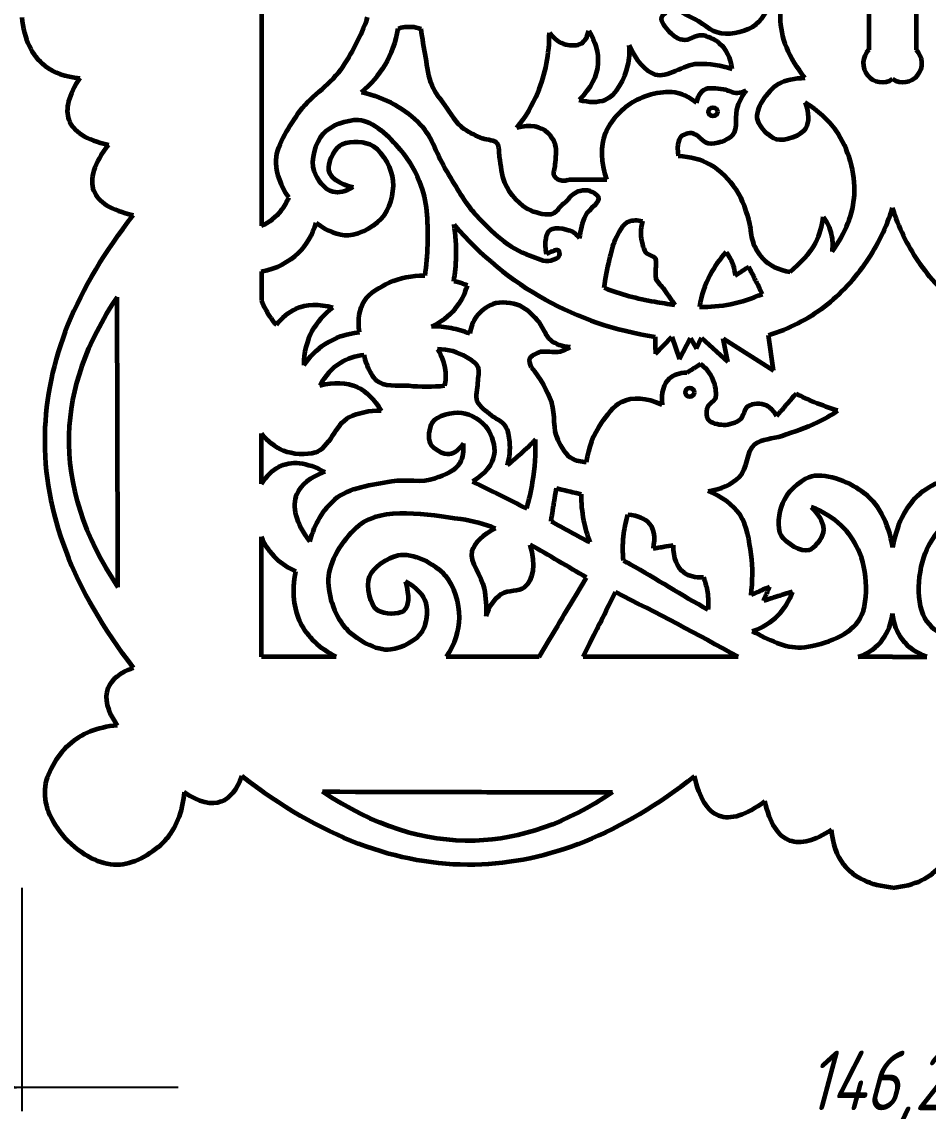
# Model space of a CAD drawing. Header units: millimetres. Extents: x -179 to 215, y -4 to 414.
# Drawn here: x 44.2 to 120.3, y -1.4 to 90.2 of the extents above; entities that cross this region are included whole.
import ezdxf

# ---------------------------------------------------------------- set-up
doc = ezdxf.new("R2010")
doc.units = ezdxf.units.MM
doc.linetypes.add('K5LT32774', pattern=[0])
doc.linetypes.add('K5LT_THIN', pattern=[0])
doc.styles.add('KDIMTEXTSTYLE', font='GOST_AU.SHX', dxfattribs={"width": 0.96, "oblique": 15, "height": 5})
doc.dimstyles.new('KDIMSTYLE (1.00)', dxfattribs={"dimtxt": 5, "dimasz": 1, "dimexe": 2, "dimexo": 0, "dimgap": 1, "dimtad": 1, "dimtxsty": 'KDIMTEXTSTYLE', "dimsah": 1, "dimcen": 0, "dimdle": 1, "dimadec": 0, "dimazin": 0, "dimtfac": 0.667, "dimtmove": 0, "dimatfit": 3, "dimfxl": 1, "dimtvp": 1, "dimtolj": 1, "dimtzin": 0, "dimarcsym": 0})

# ---------------------------------------------------------------- blocks, each defined once
blk = doc.blocks.new('KDIMARROW_01')
blk.add_hatch(color=0).paths.add_polyline_path([(0, 0), (-5, 0.658), (-4.5, 0), (-5, -0.658)])
at = {"color": 0, "linetype": 'K5LT_THIN', "lineweight": 18}
for p, q in [((-4.5, 0), (-5, 0.658)), ((-5, 0.658), (0, 0)), ((0, 0), (-5, -0.658)), ((-5, -0.658), (-4.5, 0)), ((0, 0), (-1, 0))]:
    blk.add_line(p, q, dxfattribs=at)

msp = doc.modelspace()

# ---------------------------------------------------------------- linework, layer by layer
at = {"color": 30, "linetype": 'K5LT32774', "lineweight": 60, "true_color": 0xff8000}
for p, q in [((64.299, 108.087), (64.299, 73.018)), ((115.299, 93.307), (115.299, 87.797)), ((119.299, 87.797), (119.299, 93.307)), ((64.299, 69.172), (64.299, 66.739)), ((97.383, 62.259), (98.763, 63.706)), ((98.763, 63.706), (99.408, 61.813)), ((99.408, 61.813), (100.336, 63.585)), ((100.336, 63.585), (100.82, 62.71)), ((100.82, 62.71), (101.251, 63.613)), ((101.251, 63.613), (103.457, 61.579)), ((103.457, 61.579), (103.076, 63.543)), ((103.076, 63.543), (107.294, 60.858)), ((107.294, 60.858), (106.872, 63.828)), ((64.299, 51.344), (64.299, 55.582)), ((64.299, 36.8), (64.299, 46.882)), ((70.554, 36.8), (64.299, 36.8)), ((87.605, 36.8), (79.817, 36.8)), ((104.328, 36.8), (91.314, 36.8)), ((117.299, 36.8), (114.414, 36.8)), ((117.299, 36.8), (120.183, 36.8))]:
    msp.add_line(p, q, dxfattribs=at)
for centre in [(102.216, 82.596), (100.269, 59.029)]:
    msp.add_circle(centre, 0.375, dxfattribs=at)
for centre, start, end in [((116.421, 86.675), 135, 303.5549), ((118.176, 86.675), 236.4451, 45)]:
    msp.add_arc(centre, 1.587, start, end, dxfattribs=at)
for points, knots in [([(109.926, 95.662), (108.548, 93.959), (107.86, 92.255), (107.86, 90.552), (107.86, 88.849), (108.548, 87.146), (109.926, 85.443)], [0, 0, 0, 0, 1, 1, 1, 2, 2, 2, 2]), ([(103.837, 86.207), (103.7, 87.149), (103.344, 87.861), (102.769, 88.344), (102.366, 88.682), (101.764, 88.978), (101.238, 89.02), (100.73, 89.061), (100.159, 88.529), (99.671, 88.629), (99.295, 88.705), (98.884, 88.985), (98.603, 89.27), (98.276, 89.601), (97.799, 90.188), (97.926, 90.552), (98.01, 90.793), (98.38, 91.089), (98.638, 91.192), (99.14, 91.393), (99.816, 90.797), (100.383, 90.552), (101.259, 90.175), (102.028, 89.314), (102.912, 89.198), (103.84, 89.077), (105.122, 89.363), (105.832, 89.946), (106.482, 90.48), (106.911, 91.294), (107.119, 92.388)], [0, 0, 0, 0, 1, 1, 1, 2, 2, 2, 3, 3, 3, 4, 4, 4, 5, 5, 5, 6, 6, 6, 7, 7, 7, 8, 8, 8, 9, 9, 9, 10, 10, 10, 10]), ([(44.163, 90.552), (44.346, 88.68), (44.989, 87.318), (46.092, 86.467), (46.854, 85.879), (47.836, 85.534), (49.036, 85.432)], [0, 0, 0, 0, 1, 1, 1, 2, 2, 2, 2]), ([(66.588, 75.411), (65.923, 76.374), (65.567, 77.329), (65.52, 78.274), (65.451, 79.676), (66.541, 81.175), (67.358, 82.419), (68.289, 83.837), (69.96, 84.748), (70.947, 86.136), (71.895, 87.47), (72.65, 88.942), (73.212, 90.552)], [0, 0, 0, 0, 1, 1, 1, 2, 2, 2, 3, 3, 3, 4, 4, 4, 4]), ([(75.776, 89.593), (76.145, 89.715), (76.511, 89.764), (76.874, 89.742), (77.152, 89.725), (77.429, 89.665), (77.705, 89.564)], [0, 0, 0, 0, 1, 1, 1, 2, 2, 2, 2]), ([(72.704, 84.258), (73.515, 84.928), (74.173, 85.688), (74.678, 86.537), (75.222, 87.452), (75.588, 88.471), (75.776, 89.593)], [0, 0, 0, 0, 1, 1, 1, 2, 2, 2, 2]), ([(89.924, 75.077), (89.835, 75.007), (89.747, 74.934), (89.664, 74.875), (89.335, 74.641), (89.113, 74.189), (88.773, 74.044), (88.265, 73.826), (87.5, 74.071), (86.963, 74.281), (86.013, 74.653), (85.168, 75.682), (84.738, 76.626), (84.44, 77.28), (84.422, 78.086), (84.293, 78.821), (84.228, 79.187), (84.306, 79.664), (84.115, 79.919), (83.886, 80.224), (83.275, 80.195), (82.868, 80.365), (82.338, 80.586), (81.778, 80.803), (81.325, 81.136), (80.643, 81.637), (80.197, 82.452), (79.693, 83.154), (79.314, 83.681), (78.886, 84.202), (78.625, 84.786), (78.299, 85.515), (78.244, 86.364), (78.091, 87.16), (77.937, 87.957), (77.809, 88.758), (77.705, 89.564)], [0, 0, 0, 0, 1, 1, 1, 2, 2, 2, 3, 3, 3, 4, 4, 4, 5, 5, 5, 6, 6, 6, 7, 7, 7, 8, 8, 8, 9, 9, 9, 10, 10, 10, 11, 11, 11, 12, 12, 12, 12]), ([(85.753, 81.248), (86.487, 82.181), (87.072, 83.17), (87.509, 84.216), (88.16, 85.773), (88.481, 87.454), (88.473, 89.26)], [0, 0, 0, 0, 1, 1, 1, 2, 2, 2, 2]), ([(88.473, 89.26), (88.873, 88.707), (89.335, 88.369), (89.858, 88.246), (90.259, 88.153), (90.844, 88.134), (91.169, 88.345), (91.473, 88.543), (91.679, 88.898), (91.787, 89.409)], [0, 0, 0, 0, 1, 1, 1, 2, 2, 2, 3, 3, 3, 3]), ([(91.787, 89.409), (92.351, 88.464), (92.605, 87.552), (92.549, 86.67), (92.481, 85.603), (91.959, 84.582), (90.982, 83.608)], [0, 0, 0, 0, 1, 1, 1, 2, 2, 2, 2]), ([(90.982, 83.608), (91.831, 83.375), (92.555, 83.375), (93.155, 83.608), (94.112, 83.978), (94.817, 85.402), (95.077, 86.492), (95.206, 87.03), (95.242, 87.6), (95.184, 88.201)], [0, 0, 0, 0, 1, 1, 1, 2, 2, 2, 3, 3, 3, 3]), ([(95.184, 88.201), (95.75, 86.874), (96.474, 86.055), (97.357, 85.744), (98.353, 85.393), (99.741, 86.605), (100.953, 86.634), (101.907, 86.658), (102.868, 86.515), (103.837, 86.207)], [0, 0, 0, 0, 1, 1, 1, 2, 2, 2, 3, 3, 3, 3]), ([(49.036, 85.432), (48.09, 84.011), (47.782, 82.842), (48.113, 81.925), (48.472, 80.932), (49.58, 80.235), (51.436, 79.833)], [0, 0, 0, 0, 1, 1, 1, 2, 2, 2, 2]), ([(109.962, 83.377), (110.286, 82.441), (110.298, 81.717), (109.997, 81.205), (109.634, 80.586), (108.247, 80.083), (107.54, 80.279), (106.937, 80.446), (106.15, 81.305), (105.975, 81.884), (105.7, 82.794), (106.794, 84.388), (107.718, 84.944), (108.312, 85.302), (109.113, 85.431), (109.926, 85.443)], [0, 0, 0, 0, 1, 1, 1, 2, 2, 2, 3, 3, 3, 4, 4, 4, 5, 5, 5, 5]), ([(72.704, 84.258), (74.744, 83.753), (76.384, 82.846), (77.626, 81.537), (78.628, 80.481), (79.057, 78.867), (79.851, 77.581), (80.632, 76.316), (81.354, 74.961), (82.345, 73.88), (83.59, 72.52), (85.095, 71.115), (86.837, 70.521), (87.402, 70.328), (88.067, 69.939), (88.609, 70.109), (88.86, 70.187), (89.283, 70.307), (89.331, 70.541), (89.353, 70.652), (89.335, 70.862), (89.269, 70.933), (89.175, 71.032), (88.888, 70.925), (88.712, 70.871), (88.545, 70.819), (88.387, 70.737), (88.238, 70.624)], [0, 0, 0, 0, 1, 1, 1, 2, 2, 2, 3, 3, 3, 4, 4, 4, 5, 5, 5, 6, 6, 6, 7, 7, 7, 8, 8, 8, 9, 9, 9, 9]), ([(93.298, 76.9), (92.797, 78.372), (92.763, 79.671), (93.195, 80.797), (93.603, 81.856), (94.648, 82.955), (95.657, 83.515), (96.715, 84.101), (98.289, 84.511), (99.451, 84.13), (99.93, 83.973), (100.392, 83.717), (100.836, 83.361)], [0, 0, 0, 0, 1, 1, 1, 2, 2, 2, 3, 3, 3, 4, 4, 4, 4]), ([(104.989, 84.386), (104.691, 83.962), (104.452, 83.518), (104.272, 83.053), (103.981, 82.303), (104.333, 81.164), (103.861, 80.643), (103.442, 80.18), (102.454, 79.808), (101.81, 79.925), (101.326, 80.014), (100.943, 80.782), (100.426, 80.797), (100.229, 80.803), (99.978, 80.77), (99.81, 80.694), (99.308, 80.468), (99.137, 79.87), (99.298, 78.9)], [0, 0, 0, 0, 1, 1, 1, 2, 2, 2, 3, 3, 3, 4, 4, 4, 5, 5, 5, 6, 6, 6, 6]), ([(100.836, 83.361), (100.951, 83.869), (101.157, 84.228), (101.451, 84.438), (101.841, 84.716), (102.555, 84.561), (103.092, 84.489), (103.491, 84.435), (103.88, 84.151), (104.272, 84.181), (104.511, 84.2), (104.751, 84.268), (104.989, 84.386)], [0, 0, 0, 0, 1, 1, 1, 2, 2, 2, 3, 3, 3, 4, 4, 4, 4]), ([(112.219, 70.856), (113.371, 72.43), (113.996, 74.027), (114.092, 75.65), (114.197, 77.402), (113.594, 79.534), (112.561, 80.991), (111.905, 81.917), (111.039, 82.712), (109.962, 83.377)], [0, 0, 0, 0, 1, 1, 1, 2, 2, 2, 3, 3, 3, 3]), ([(71.994, 76.258), (71.348, 75.886), (70.778, 75.755), (70.285, 75.867), (69.625, 76.016), (68.944, 76.955), (68.718, 77.611), (68.408, 78.514), (68.84, 80.027), (69.466, 80.745), (70.084, 81.455), (71.487, 81.954), (72.421, 81.92), (73.69, 81.874), (75.026, 80.489), (75.947, 79.428), (76.698, 78.561), (77.299, 77.447), (77.692, 76.365), (78.246, 74.837), (78.257, 73.068), (78.226, 71.415), (78.21, 70.558), (78.137, 69.7), (78.009, 68.841)], [0, 0, 0, 0, 1, 1, 1, 2, 2, 2, 3, 3, 3, 4, 4, 4, 5, 5, 5, 6, 6, 6, 7, 7, 7, 8, 8, 8, 8]), ([(90.147, 76.911), (89.931, 76.807), (89.728, 76.769), (89.537, 76.797), (89.304, 76.831), (89.006, 77.009), (88.894, 77.193), (88.75, 77.428), (88.952, 77.835), (88.968, 78.157), (88.996, 78.725), (89.152, 79.348), (88.968, 79.863), (88.845, 80.209), (88.608, 80.585), (88.35, 80.828), (87.757, 81.384), (86.892, 81.525), (85.753, 81.248)], [0, 0, 0, 0, 1, 1, 1, 2, 2, 2, 3, 3, 3, 4, 4, 4, 5, 5, 5, 6, 6, 6, 6]), ([(51.436, 79.833), (50.225, 78.242), (49.815, 76.949), (50.205, 75.956), (50.579, 75.005), (51.687, 74.328), (53.528, 73.926)], [0, 0, 0, 0, 1, 1, 1, 2, 2, 2, 2]), ([(68.896, 73.274), (69.826, 72.554), (70.728, 72.207), (71.602, 72.234), (72.651, 72.267), (74.016, 73.085), (74.629, 73.944), (75.213, 74.762), (75.517, 76.197), (75.306, 77.184), (75.096, 78.166), (74.279, 79.499), (73.383, 79.855), (72.684, 80.133), (71.399, 80.155), (70.819, 79.712), (70.318, 79.33), (69.801, 78.239), (69.929, 77.683), (70.073, 77.053), (70.762, 76.579), (71.994, 76.258)], [0, 0, 0, 0, 1, 1, 1, 2, 2, 2, 3, 3, 3, 4, 4, 4, 5, 5, 5, 6, 6, 6, 7, 7, 7, 7]), ([(99.298, 78.9), (100.307, 78.849), (101.205, 78.603), (101.991, 78.162), (102.83, 77.692), (103.584, 76.89), (104.128, 76.085), (104.699, 75.24), (105.035, 74.185), (105.285, 73.177), (105.406, 72.691), (105.382, 72.158), (105.552, 71.693), (105.735, 71.193), (106.026, 70.677), (106.383, 70.298), (106.954, 69.695), (107.728, 69.312), (108.707, 69.15)], [0, 0, 0, 0, 1, 1, 1, 2, 2, 2, 3, 3, 3, 4, 4, 4, 5, 5, 5, 6, 6, 6, 6]), ([(91.007, 71.977), (91.108, 72.64), (91.246, 73.305), (91.529, 73.89), (91.797, 74.446), (92.833, 75.03), (92.592, 75.442), (92.483, 75.629), (92.157, 75.854), (91.9, 75.937), (91.639, 76.022), (91.3, 76.004), (91.034, 75.937), (90.603, 75.828), (90.233, 75.541), (89.924, 75.077)], [0, 0, 0, 0, 1, 1, 1, 2, 2, 2, 3, 3, 3, 4, 4, 4, 5, 5, 5, 5]), ([(64.299, 73.018), (64.973, 73.336), (65.523, 73.764), (65.947, 74.3), (66.208, 74.629), (66.422, 74.999), (66.588, 75.411)], [0, 0, 0, 0, 1, 1, 1, 2, 2, 2, 2]), ([(106.872, 63.828), (108.625, 64.385), (110.193, 65.186), (111.578, 66.232), (112.944, 67.264), (114.173, 68.621), (115.139, 70.042), (116.061, 71.4), (116.781, 72.895), (117.299, 74.529)], [0, 0, 0, 0, 1, 1, 1, 2, 2, 2, 3, 3, 3, 3]), ([(127.726, 63.828), (125.973, 64.385), (124.404, 65.186), (123.02, 66.232), (121.653, 67.264), (120.424, 68.621), (119.459, 70.042), (118.537, 71.4), (117.817, 72.895), (117.299, 74.529)], [0, 0, 0, 0, 1, 1, 1, 2, 2, 2, 3, 3, 3, 3]), ([(53.528, 73.926), (48.693, 67.796), (46.215, 61.642), (46.092, 55.466), (45.964, 48.969), (48.443, 42.446), (53.528, 35.898)], [0, 0, 0, 0, 1, 1, 1, 2, 2, 2, 2]), ([(64.299, 69.172), (65.572, 69.443), (66.606, 69.97), (67.4, 70.753), (68.069, 71.412), (68.568, 72.253), (68.896, 73.274)], [0, 0, 0, 0, 1, 1, 1, 2, 2, 2, 2]), ([(93.085, 67.801), (93.184, 68.609), (93.332, 69.404), (93.529, 70.188), (93.672, 70.76), (93.776, 71.365), (94.035, 71.885), (94.312, 72.44), (94.636, 73.198), (95.173, 73.393), (95.489, 73.508), (95.86, 73.516), (96.286, 73.418)], [0, 0, 0, 0, 1, 1, 1, 2, 2, 2, 3, 3, 3, 4, 4, 4, 4]), ([(96.286, 73.418), (96.106, 72.732), (96.106, 72.08), (96.286, 71.464), (96.352, 71.237), (96.418, 70.978), (96.558, 70.797), (96.739, 70.562), (97.21, 70.541), (97.349, 70.302), (97.486, 70.068), (97.386, 69.692), (97.399, 69.387), (97.41, 69.123), (97.355, 68.839), (97.423, 68.596), (97.524, 68.238), (97.887, 67.971), (98.116, 67.656), (98.42, 67.237), (98.719, 66.814), (99.014, 66.388)], [0, 0, 0, 0, 1, 1, 1, 2, 2, 2, 3, 3, 3, 4, 4, 4, 5, 5, 5, 6, 6, 6, 7, 7, 7, 7]), ([(108.707, 69.15), (109.494, 69.897), (110.389, 70.665), (110.859, 71.623), (111.18, 72.278), (111.386, 72.995), (111.477, 73.774)], [0, 0, 0, 0, 1, 1, 1, 2, 2, 2, 2]), ([(111.477, 73.774), (111.801, 73.321), (112.023, 72.843), (112.145, 72.34), (112.259, 71.868), (112.283, 71.373), (112.219, 70.856)], [0, 0, 0, 0, 1, 1, 1, 2, 2, 2, 2]), ([(80.451, 68.351), (80.564, 69.039), (80.63, 69.728), (80.647, 70.418), (80.67, 71.319), (80.61, 72.221), (80.469, 73.125)], [0, 0, 0, 0, 1, 1, 1, 2, 2, 2, 2]), ([(80.469, 73.125), (82.73, 70.5), (85.282, 68.399), (88.125, 66.822), (90.918, 65.272), (93.993, 64.228), (97.348, 63.688)], [0, 0, 0, 0, 1, 1, 1, 2, 2, 2, 2]), ([(88.238, 70.624), (88.062, 71.713), (88.175, 72.403), (88.577, 72.694), (88.978, 72.983), (90.155, 72.755), (90.643, 72.373), (90.769, 72.274), (90.894, 72.136), (91.007, 71.977)], [0, 0, 0, 0, 1, 1, 1, 2, 2, 2, 3, 3, 3, 3]), ([(103.327, 70.803), (102.778, 70.208), (102.323, 69.565), (101.962, 68.874), (101.534, 68.058), (101.238, 67.175), (101.073, 66.225)], [0, 0, 0, 0, 1, 1, 1, 2, 2, 2, 2]), ([(103.327, 70.803), (103.577, 70.469), (103.765, 70.113), (103.891, 69.735), (103.985, 69.45), (104.044, 69.154), (104.069, 68.844)], [0, 0, 0, 0, 1, 1, 1, 2, 2, 2, 2]), ([(72.519, 64.093), (72.369, 65.145), (72.509, 66.019), (72.939, 66.715), (73.361, 67.396), (74.271, 67.894), (75.041, 68.248), (75.937, 68.659), (76.926, 68.857), (78.009, 68.841)], [0, 0, 0, 0, 1, 1, 1, 2, 2, 2, 3, 3, 3, 3]), ([(78.562, 64.572), (79.384, 64.934), (80.054, 65.427), (80.571, 66.049), (81.028, 66.6), (81.366, 67.252), (81.584, 68.007)], [0, 0, 0, 0, 1, 1, 1, 2, 2, 2, 2]), ([(81.584, 68.007), (81.322, 68.122), (81.053, 68.214), (80.777, 68.282), (80.67, 68.308), (80.561, 68.331), (80.451, 68.351)], [0, 0, 0, 0, 1, 1, 1, 2, 2, 2, 2]), ([(93.085, 67.801), (94.466, 67.28), (95.872, 66.896), (97.303, 66.648), (97.863, 66.552), (98.436, 66.461), (99.014, 66.388)], [0, 0, 0, 0, 1, 1, 1, 2, 2, 2, 2]), ([(52.174, 67.034), (49.577, 63.194), (48.224, 59.338), (48.113, 55.466), (47.992, 51.219), (49.366, 46.952), (52.236, 42.667)], [0, 0, 0, 0, 1, 1, 1, 2, 2, 2, 2]), ([(101.073, 66.225), (101.968, 66.205), (102.857, 66.262), (103.712, 66.441), (104.612, 66.629), (105.498, 66.912), (106.371, 67.29)], [0, 0, 0, 0, 1, 1, 1, 2, 2, 2, 2]), ([(64.299, 66.739), (64.51, 66.208), (64.777, 65.714), (65.1, 65.256), (65.238, 65.059), (65.387, 64.87), (65.545, 64.687)], [0, 0, 0, 0, 1, 1, 1, 2, 2, 2, 2]), ([(65.545, 64.687), (66.023, 65.315), (66.567, 65.768), (67.177, 66.047), (68.073, 66.456), (69.112, 66.489), (70.293, 66.146)], [0, 0, 0, 0, 1, 1, 1, 2, 2, 2, 2]), ([(70.293, 66.146), (69.529, 65.58), (68.944, 64.92), (68.537, 64.167), (68.084, 63.328), (67.853, 62.371), (67.845, 61.299)], [0, 0, 0, 0, 1, 1, 1, 2, 2, 2, 2]), ([(90.225, 62.827), (89.561, 62.872), (89.013, 63.065), (88.583, 63.405), (88.147, 63.749), (88.007, 64.443), (87.633, 64.888), (87.182, 65.425), (86.647, 66.019), (86.031, 66.283), (85.357, 66.572), (84.398, 66.68), (83.716, 66.432), (83.212, 66.248), (82.677, 65.837), (82.351, 65.393), (82.06, 64.996), (81.872, 64.521), (81.787, 63.969)], [0, 0, 0, 0, 1, 1, 1, 2, 2, 2, 3, 3, 3, 4, 4, 4, 5, 5, 5, 6, 6, 6, 6]), ([(67.845, 61.299), (68.349, 62.035), (68.942, 62.628), (69.626, 63.079), (70.457, 63.629), (71.422, 63.966), (72.519, 64.093)], [0, 0, 0, 0, 1, 1, 1, 2, 2, 2, 2]), ([(81.787, 63.969), (81.277, 64.167), (80.757, 64.317), (80.228, 64.418), (79.682, 64.522), (79.127, 64.573), (78.562, 64.572)], [0, 0, 0, 0, 1, 1, 1, 2, 2, 2, 2]), ([(84.944, 52.911), (85.149, 53.574), (85.215, 54.225), (85.142, 54.865), (85.09, 55.324), (85.02, 55.857), (84.771, 56.225), (84.516, 56.603), (83.975, 56.777), (83.609, 57.09), (83.185, 57.453), (82.603, 57.797), (82.422, 58.277), (82.254, 58.723), (82.464, 59.316), (82.471, 59.835), (82.478, 60.28), (82.646, 60.806), (82.471, 61.171), (82.306, 61.515), (81.857, 61.768), (81.507, 61.987), (80.811, 62.421), (80.003, 62.644), (79.084, 62.654)], [0, 0, 0, 0, 1, 1, 1, 2, 2, 2, 3, 3, 3, 4, 4, 4, 5, 5, 5, 6, 6, 6, 7, 7, 7, 8, 8, 8, 8]), ([(79.084, 62.654), (79.438, 62.083), (79.653, 61.489), (79.726, 60.874), (79.778, 60.447), (79.761, 60.011), (79.677, 59.563)], [0, 0, 0, 0, 1, 1, 1, 2, 2, 2, 2]), ([(86.973, 61.129), (86.813, 61.428), (86.77, 61.677), (86.842, 61.878), (86.927, 62.114), (87.319, 62.265), (87.584, 62.382), (88.118, 62.619), (88.823, 62.302), (89.394, 62.471), (89.679, 62.555), (89.956, 62.674), (90.225, 62.827)], [0, 0, 0, 0, 1, 1, 1, 2, 2, 2, 3, 3, 3, 4, 4, 4, 4]), ([(72.926, 62.16), (72.16, 62.076), (71.484, 61.854), (70.898, 61.492), (70.202, 61.062), (69.633, 60.436), (69.192, 59.613)], [0, 0, 0, 0, 1, 1, 1, 2, 2, 2, 2]), ([(79.677, 59.563), (78.664, 59.474), (77.658, 59.474), (76.66, 59.563), (75.747, 59.645), (74.561, 59.427), (73.94, 60.033), (73.736, 60.232), (73.566, 60.514), (73.421, 60.775), (73.184, 61.199), (73.019, 61.661), (72.926, 62.16)], [0, 0, 0, 0, 1, 1, 1, 2, 2, 2, 3, 3, 3, 4, 4, 4, 4]), ([(107.551, 57.027), (107.322, 57.463), (107.037, 57.76), (106.697, 57.917), (106.264, 58.118), (105.504, 58.112), (105.13, 57.846), (104.837, 57.638), (104.809, 57.035), (104.524, 56.778), (104.175, 56.462), (103.574, 56.269), (103.1, 56.279), (102.672, 56.289), (102.013, 56.425), (101.818, 56.742), (101.655, 57.008), (101.667, 57.562), (101.818, 57.882), (101.928, 58.115), (102.276, 58.257), (102.388, 58.487), (102.571, 58.863), (102.44, 59.425), (102.317, 59.84), (102.14, 60.435), (101.76, 60.957), (101.177, 61.407)], [0, 0, 0, 0, 1, 1, 1, 2, 2, 2, 3, 3, 3, 4, 4, 4, 5, 5, 5, 6, 6, 6, 7, 7, 7, 8, 8, 8, 9, 9, 9, 9]), ([(91.564, 53.165), (91.128, 53.173), (90.745, 53.264), (90.415, 53.438), (89.862, 53.729), (89.496, 54.433), (89.204, 55.005), (88.737, 55.922), (89.013, 57.154), (88.67, 58.138), (88.298, 59.206), (87.733, 60.203), (86.973, 61.129)], [0, 0, 0, 0, 1, 1, 1, 2, 2, 2, 3, 3, 3, 4, 4, 4, 4]), ([(100.032, 60.677), (99.401, 60.649), (98.911, 60.486), (98.563, 60.188), (98.048, 59.748), (97.842, 59.014), (97.944, 57.987)], [0, 0, 0, 0, 1, 1, 1, 2, 2, 2, 2]), ([(69.192, 59.613), (70.398, 59.926), (71.445, 59.876), (72.333, 59.464), (73.128, 59.095), (73.795, 58.436), (74.336, 57.486)], [0, 0, 0, 0, 1, 1, 1, 2, 2, 2, 2]), ([(97.944, 57.987), (96.604, 58.582), (95.467, 58.656), (94.532, 58.209), (93.858, 57.887), (93.282, 57.094), (92.826, 56.429), (92.178, 55.485), (91.758, 54.397), (91.564, 53.165)], [0, 0, 0, 0, 1, 1, 1, 2, 2, 2, 3, 3, 3, 3]), ([(112.715, 57.49), (112.036, 57.694), (111.371, 57.931), (110.72, 58.202), (110.201, 58.418), (109.691, 58.656), (109.189, 58.915)], [0, 0, 0, 0, 1, 1, 1, 2, 2, 2, 2]), ([(74.336, 57.486), (73.331, 57.487), (72.432, 57.298), (71.64, 56.917), (70.468, 56.354), (70.012, 54.318), (68.821, 53.974), (68.039, 53.749), (66.94, 53.806), (66.15, 54.123), (65.455, 54.402), (64.837, 54.888), (64.299, 55.582)], [0, 0, 0, 0, 1, 1, 1, 2, 2, 2, 3, 3, 3, 4, 4, 4, 4]), ([(81.248, 54.733), (80.878, 54.191), (80.49, 53.891), (80.084, 53.832), (79.583, 53.759), (78.734, 54.267), (78.497, 54.718), (78.266, 55.16), (78.385, 56.063), (78.641, 56.49), (79.018, 57.117), (80.333, 57.41), (81.114, 57.315), (81.877, 57.221), (82.829, 56.622), (83.278, 55.975), (83.669, 55.412), (83.927, 54.488), (83.835, 53.832), (83.713, 52.968), (83.109, 52.207), (82.023, 51.547)], [0, 0, 0, 0, 1, 1, 1, 2, 2, 2, 3, 3, 3, 4, 4, 4, 5, 5, 5, 6, 6, 6, 7, 7, 7, 7]), ([(101.818, 50.724), (102.926, 50.897), (103.804, 51.3), (104.453, 51.935), (105.13, 52.597), (105.008, 54.106), (105.735, 54.677), (106.308, 55.128), (107.261, 55.132), (108.014, 55.389), (109.023, 55.734), (110.05, 56.06), (111.005, 56.529), (111.591, 56.816), (112.16, 57.136), (112.715, 57.49)], [0, 0, 0, 0, 1, 1, 1, 2, 2, 2, 3, 3, 3, 4, 4, 4, 5, 5, 5, 5]), ([(87.317, 55.076), (86.919, 54.66), (86.508, 54.26), (86.082, 53.876), (85.713, 53.542), (85.334, 53.221), (84.944, 52.911)], [0, 0, 0, 0, 1, 1, 1, 2, 2, 2, 2]), ([(86.568, 49.269), (86.779, 49.999), (86.945, 50.736), (87.068, 51.479), (87.263, 52.662), (87.346, 53.861), (87.317, 55.076)], [0, 0, 0, 0, 1, 1, 1, 2, 2, 2, 2]), ([(68.357, 46.507), (68.786, 48.023), (69.486, 49.198), (70.458, 50.033), (71.644, 51.051), (73.595, 51.281), (75.23, 51.564), (76.428, 51.771), (77.784, 51.395), (78.896, 51.818), (79.647, 52.104), (80.644, 52.469), (80.998, 53.137), (81.228, 53.572), (81.311, 54.104), (81.248, 54.733)], [0, 0, 0, 0, 1, 1, 1, 2, 2, 2, 3, 3, 3, 4, 4, 4, 5, 5, 5, 5]), ([(64.299, 51.344), (64.716, 52.007), (65.198, 52.482), (65.746, 52.769), (66.792, 53.317), (68.078, 53.178), (69.603, 52.353)], [0, 0, 0, 0, 1, 1, 1, 2, 2, 2, 2]), ([(69.603, 52.353), (68.381, 51.873), (67.599, 51.25), (67.259, 50.484), (66.79, 49.429), (67.156, 48.104), (68.357, 46.507)], [0, 0, 0, 0, 1, 1, 1, 2, 2, 2, 2]), ([(110.452, 49.393), (111.247, 48.625), (111.583, 47.911), (111.459, 47.251), (111.359, 46.721), (110.737, 45.93), (110.272, 45.767), (109.632, 45.544), (108.333, 46.351), (107.957, 46.984), (107.565, 47.645), (107.754, 48.928), (108.076, 49.714), (108.443, 50.607), (109.432, 51.58), (110.272, 51.91), (111.518, 52.399), (113.585, 51.558), (114.723, 50.723), (116.052, 49.748), (116.91, 48.176), (117.299, 46.005)], [0, 0, 0, 0, 1, 1, 1, 2, 2, 2, 3, 3, 3, 4, 4, 4, 5, 5, 5, 6, 6, 6, 7, 7, 7, 7]), ([(124.146, 49.393), (123.35, 48.625), (123.015, 47.911), (123.138, 47.251), (123.238, 46.721), (123.86, 45.93), (124.325, 45.767), (124.966, 45.544), (126.264, 46.351), (126.64, 46.984), (127.033, 47.645), (126.844, 48.928), (126.521, 49.714), (126.155, 50.607), (125.165, 51.58), (124.325, 51.91), (123.079, 52.399), (121.013, 51.558), (119.874, 50.723), (118.546, 49.748), (117.687, 48.176), (117.299, 46.005)], [0, 0, 0, 0, 1, 1, 1, 2, 2, 2, 3, 3, 3, 4, 4, 4, 5, 5, 5, 6, 6, 6, 7, 7, 7, 7]), ([(91.144, 50.469), (91.134, 49.721), (91.2, 48.987), (91.342, 48.268), (91.465, 47.645), (91.646, 47.032), (91.884, 46.43)], [0, 0, 0, 0, 1, 1, 1, 2, 2, 2, 2]), ([(105.409, 41.988), (105.565, 43.153), (105.567, 44.296), (105.415, 45.418), (105.261, 46.544), (105.107, 47.839), (104.489, 48.73), (103.889, 49.594), (102.999, 50.259), (101.818, 50.724)], [0, 0, 0, 0, 1, 1, 1, 2, 2, 2, 3, 3, 3, 3]), ([(83.957, 47.59), (83.007, 47.955), (82.04, 48.228), (81.047, 48.364), (78.298, 48.741), (74.465, 49.465), (72.484, 47.852), (71.336, 46.917), (70.062, 45.097), (69.92, 43.595), (69.791, 42.228), (70.381, 40.321), (71.304, 39.288), (72.175, 38.314), (73.898, 37.287), (75.15, 37.442), (76.054, 37.554), (77.357, 38.18), (77.817, 38.98), (78.165, 39.585), (78.326, 40.617), (78.124, 41.288), (77.905, 42.02), (77.324, 42.635), (76.381, 43.134)], [0, 0, 0, 0, 1, 1, 1, 2, 2, 2, 3, 3, 3, 4, 4, 4, 5, 5, 5, 6, 6, 6, 7, 7, 7, 8, 8, 8, 8]), ([(94.703, 44.893), (94.633, 45.58), (94.634, 46.26), (94.705, 46.933), (94.77, 47.549), (94.893, 48.159), (95.076, 48.763)], [0, 0, 0, 0, 1, 1, 1, 2, 2, 2, 2]), ([(95.076, 48.763), (95.924, 48.696), (96.525, 48.441), (96.881, 47.996), (97.262, 47.52), (97.361, 46.828), (97.178, 45.919)], [0, 0, 0, 0, 1, 1, 1, 2, 2, 2, 2]), ([(105.516, 38.964), (106.877, 38.265), (108.272, 37.529), (109.613, 37.603), (111.235, 37.692), (113.558, 38.566), (114.414, 39.769), (115.398, 41.152), (115.212, 44.161), (114.414, 45.824), (113.712, 47.289), (112.61, 48.576), (110.452, 49.393)], [0, 0, 0, 0, 1, 1, 1, 2, 2, 2, 3, 3, 3, 4, 4, 4, 4]), ([(129.081, 38.964), (127.721, 38.265), (126.325, 37.529), (124.984, 37.603), (123.362, 37.692), (121.039, 38.566), (120.183, 39.769), (119.199, 41.152), (119.386, 44.161), (120.183, 45.824), (120.886, 47.289), (121.987, 48.576), (124.146, 49.393)], [0, 0, 0, 0, 1, 1, 1, 2, 2, 2, 3, 3, 3, 4, 4, 4, 4]), ([(83.957, 47.59), (82.856, 47.054), (82.193, 46.411), (81.967, 45.661), (81.699, 44.772), (82.821, 43.615), (83.005, 42.545), (83.135, 41.789), (83.185, 41.018), (83.154, 40.231)], [0, 0, 0, 0, 1, 1, 1, 2, 2, 2, 3, 3, 3, 3]), ([(67.178, 43.977), (66.555, 44.249), (66.014, 44.606), (65.554, 45.045), (65.028, 45.548), (64.61, 46.161), (64.299, 46.882)], [0, 0, 0, 0, 1, 1, 1, 2, 2, 2, 2]), ([(83.154, 40.231), (83.432, 41.072), (83.868, 41.695), (84.459, 42.1), (84.981, 42.457), (85.944, 42.305), (86.388, 42.664), (87.18, 43.304), (87.341, 44.486), (86.872, 46.212)], [0, 0, 0, 0, 1, 1, 1, 2, 2, 2, 3, 3, 3, 3]), ([(98.859, 46.191), (98.868, 45.083), (99.173, 44.317), (99.774, 43.891), (100.182, 43.602), (100.726, 43.47), (101.407, 43.496)], [0, 0, 0, 0, 1, 1, 1, 2, 2, 2, 2]), ([(76.381, 43.134), (76.727, 41.895), (76.687, 41.032), (76.215, 40.656), (75.812, 40.334), (74.578, 40.386), (74.092, 40.676), (73.415, 41.081), (73.086, 42.77), (73.356, 43.544), (73.629, 44.33), (74.914, 45.149), (75.766, 45.339), (76.983, 45.61), (78.86, 44.636), (79.714, 43.647), (80.456, 42.788), (80.903, 41.289), (80.893, 40.109), (80.885, 39.007), (80.526, 37.904), (79.817, 36.8)], [0, 0, 0, 0, 1, 1, 1, 2, 2, 2, 3, 3, 3, 4, 4, 4, 5, 5, 5, 6, 6, 6, 7, 7, 7, 7]), ([(94.703, 44.893), (94.886, 44.793), (95.07, 44.693), (95.253, 44.594), (97.461, 43.391), (99.574, 41.991), (101.782, 40.795)], [0, 0, 0, 0, 1, 1, 1, 2, 2, 2, 2]), ([(70.554, 36.8), (69.161, 37.54), (68.178, 38.479), (67.606, 39.618), (66.99, 40.841), (66.848, 42.294), (67.178, 43.977)], [0, 0, 0, 0, 1, 1, 1, 2, 2, 2, 2]), ([(101.407, 43.496), (101.573, 43.083), (101.688, 42.662), (101.753, 42.234), (101.824, 41.763), (101.834, 41.284), (101.782, 40.795)], [0, 0, 0, 0, 1, 1, 1, 2, 2, 2, 2]), ([(105.516, 38.964), (106.385, 39.27), (107.109, 39.72), (107.688, 40.314), (108.209, 40.85), (108.612, 41.503), (108.898, 42.273)], [0, 0, 0, 0, 1, 1, 1, 2, 2, 2, 2]), ([(114.414, 36.8), (115.298, 37.13), (115.981, 37.615), (116.465, 38.254), (116.919, 38.853), (117.197, 39.588), (117.299, 40.459)], [0, 0, 0, 0, 1, 1, 1, 2, 2, 2, 2]), ([(120.183, 36.8), (119.3, 37.13), (118.616, 37.615), (118.132, 38.254), (117.679, 38.853), (117.401, 39.588), (117.299, 40.459)], [0, 0, 0, 0, 1, 1, 1, 2, 2, 2, 2]), ([(53.528, 35.898), (52.389, 35.467), (51.678, 34.892), (51.397, 34.173), (51.066, 33.331), (51.326, 32.291), (52.174, 31.054)], [0, 0, 0, 0, 1, 1, 1, 2, 2, 2, 2]), ([(52.174, 31.054), (50.485, 30.889), (49.131, 30.347), (48.113, 29.43), (47.12, 28.535), (46.172, 26.943), (46.092, 25.67), (46.004, 24.243), (46.66, 22.792), (48.061, 21.314)], [0, 0, 0, 0, 1, 1, 1, 2, 2, 2, 3, 3, 3, 3]), ([(62.644, 26.782), (62.213, 25.642), (61.638, 24.932), (60.92, 24.65), (60.077, 24.32), (59.037, 24.579), (57.8, 25.428)], [0, 0, 0, 0, 1, 1, 1, 2, 2, 2, 2]), ([(100.672, 26.782), (94.542, 21.947), (88.389, 19.468), (82.212, 19.346), (75.715, 19.218), (69.193, 21.696), (62.644, 26.782)], [0, 0, 0, 0, 1, 1, 1, 2, 2, 2, 2]), ([(106.579, 24.69), (104.988, 23.479), (103.696, 23.069), (102.703, 23.459), (101.752, 23.833), (101.075, 24.94), (100.672, 26.782)], [0, 0, 0, 0, 1, 1, 1, 2, 2, 2, 2]), ([(57.8, 25.428), (57.635, 23.738), (57.094, 22.385), (56.176, 21.367), (55.281, 20.373), (53.69, 19.425), (52.416, 19.346), (50.99, 19.257), (49.538, 19.913), (48.061, 21.314)], [0, 0, 0, 0, 1, 1, 1, 2, 2, 2, 3, 3, 3, 3]), ([(93.78, 25.428), (89.94, 22.831), (86.084, 21.477), (82.212, 21.367), (77.965, 21.246), (73.699, 22.62), (69.413, 25.489)], [0, 0, 0, 0, 1, 1, 1, 2, 2, 2, 2]), ([(112.179, 22.29), (110.758, 21.343), (109.589, 21.035), (108.671, 21.367), (107.679, 21.725), (106.981, 22.833), (106.579, 24.69)], [0, 0, 0, 0, 1, 1, 1, 2, 2, 2, 2]), ([(117.299, 17.417), (115.427, 17.6), (114.065, 18.243), (113.213, 19.346), (112.625, 20.108), (112.28, 21.089), (112.179, 22.29)], [0, 0, 0, 0, 1, 1, 1, 2, 2, 2, 2]), ([(117.299, 17.417), (119.171, 17.6), (120.533, 18.243), (121.384, 19.346), (121.972, 20.108), (122.317, 21.089), (122.419, 22.29)], [0, 0, 0, 0, 1, 1, 1, 2, 2, 2, 2])]:
    msp.add_open_spline(points, degree=3, knots=knots, dxfattribs=at)
for points in [[(90.147, 76.911), (92.248, 76.904), (91.198, 76.907), (93.298, 76.9)], [(104.069, 68.844), (104.84, 69.339), (104.454, 69.092), (105.226, 69.586)], [(106.371, 67.29), (105.607, 68.821), (105.989, 68.055), (105.226, 69.586)], [(52.236, 42.667), (52.195, 58.911), (52.215, 50.789), (52.174, 67.034)], [(97.348, 63.688), (97.371, 62.735), (97.36, 63.212), (97.383, 62.259)], [(101.177, 61.407), (100.413, 60.921), (100.795, 61.164), (100.032, 60.677)], [(109.189, 58.915), (108.097, 57.656), (108.643, 58.285), (107.551, 57.027)], [(82.023, 51.547), (83.553, 50.813), (85.065, 50.05), (86.568, 49.269)], [(88.611, 48.193), (88.883, 49.872), (88.748, 49.039), (89.062, 50.981)], [(89.062, 50.981), (90.45, 50.64), (89.756, 50.81), (91.144, 50.469)], [(88.611, 48.193), (89.705, 47.611), (90.795, 47.022), (91.884, 46.43)], [(91.599, 43.485), (90.022, 44.359), (88.46, 45.348), (86.872, 46.212)], [(97.178, 45.919), (98.299, 46.1), (97.738, 46.01), (98.859, 46.191)], [(87.605, 36.8), (90.267, 41.257), (88.936, 39.029), (91.599, 43.485)], [(91.314, 36.8), (93.12, 40.424), (92.217, 38.612), (94.023, 42.236)], [(104.328, 36.8), (100.927, 38.681), (97.492, 40.493), (94.023, 42.236)], [(106.975, 42.7), (105.931, 42.225), (106.453, 42.463), (105.409, 41.988)], [(106.477, 41.525), (106.809, 42.309), (106.643, 41.917), (106.975, 42.7)], [(108.898, 42.273), (107.284, 41.774), (108.091, 42.024), (106.477, 41.525)], [(69.413, 25.489), (85.658, 25.448), (77.535, 25.469), (93.78, 25.428)]]:
    msp.add_open_spline(points, degree=3, dxfattribs=at)

# ---------------------------------------------------------------- dimensions: what is measured, and where the dimension line sits
at = {"color": 7}
msp.add_linear_dim(base=(44.163, 0.64), p1=(190.434, 17.417), p2=(44.163, 17.417), location=(117.299, 0.64), dimstyle='KDIMSTYLE (1.00)', override={"dimexo": 0, "dimpost": '\\H5.0;\\W0.965;\\Q15;<>', "dimblk1": 'KDIMARROW_01', "dimblk2": 'KDIMARROW_01', "dimse1": 0, "dimse2": 0, "dimclrt": 7, "dimtolj": 1}, dxfattribs=at).render()

doc.saveas('drawing.dxf')
